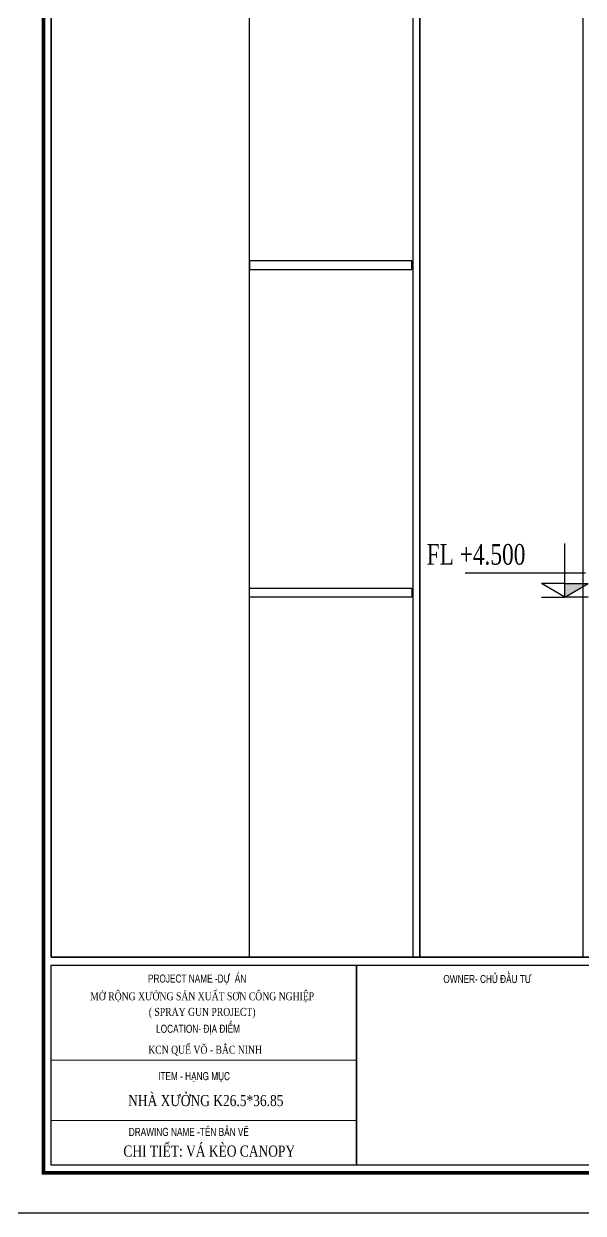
# Model space of a CAD drawing. Header units: inches. Extents: x 315041 to 662841, y -45540 to -35018.
# Drawn here: x 333179.6 to 333305.3, y -37638.9 to -37371.4 of the extents above; entities that cross this region are included whole.
import ezdxf
from ezdxf.enums import TextEntityAlignment as Align

# ---------------------------------------------------------------- set-up
doc = ezdxf.new("R2010")
doc.units = ezdxf.units.IN
doc.header["$MEASUREMENT"] = 0
for name, color, linetype in [('2', 2, 'Continuous'), ('250', 250, 'Continuous'), ('3', 3, 'Continuous'), ('7', 7, 'Continuous'), ('8', 8, 'Continuous'), ('BAO KHUNG', 31, 'Continuous')]:
    doc.layers.add(name, color=color, linetype=linetype)
doc.layers.add('Cover text', color=7, linetype='Continuous', true_color=0x52370f)
doc.layers.add('S-Hatch', color=8, linetype='Continuous', lineweight=9)
doc.styles.add('ST3', font='times.ttf', dxfattribs={"width": 0.8})
doc.styles.get("Standard").update_dxf_attribs({"font": 'VHARIALN.TTF'})
doc.styles.add('vntimeh.shx', font='vntimeh.shx', dxfattribs={"width": 0.8, "bigfont": 'bigfont.shx'})

# ---------------------------------------------------------------- blocks, each defined once
blk = doc.blocks.new('A$C75D82031')
at = {"layer": '2', "color": 157, "linetype": 'Continuous'}
blk.add_lwpolyline([(0, 420), (594, 420), (594, 0), (0, 0)], close=True, dxfattribs=at)
at = {"layer": '7', "color": 147, "linetype": 'Continuous'}
blk.add_lwpolyline([(12.33, 57.61), (581.67, 57.61), (581.67, 409.19), (12.33, 409.19)], close=True, dxfattribs=at)
at = {"layer": 'BAO KHUNG', "color": 167, "linetype": 'Continuous', "const_width": 0.871}
blk.add_lwpolyline([(10.59, 9.07), (583.41, 9.07), (583.41, 410.93), (10.59, 410.93)], close=True, dxfattribs=at)
at = {"layer": 'BAO KHUNG', "color": 7}
for points in [[(12.33, 55.81), (80.92, 55.81), (80.92, 10.81), (12.33, 10.81)], [(80.92, 55.81), (144.95, 55.81), (144.95, 10.81), (80.92, 10.81)]]:
    blk.add_lwpolyline(points, close=True, dxfattribs=at)
at = {"layer": 'S-Hatch'}
for p, q in [((12.33, 34.43), (80.92, 34.43)), ((80.92, 20.88), (12.33, 20.88))]:
    blk.add_line(p, q, dxfattribs=at)
at = {"layer": 'BAO KHUNG', "color": 7, "linetype": 'Continuous', "width": 0.9}
for s, p in [('PROJECT NAME -Dù  ÁN ', (45.37, 51.89)), ('LOCATION- §ÞA §IÓM', (45.32, 40.59))]:
    blk.add_text(s, height=1.8, dxfattribs=at).set_placement(p, align=Align.CENTER)
for s, p in [(' OWNER- CHñ §ÇU T¦', (99.94, 51.79)), ('ITEM - H¹NG MôC', (36.35, 29.93)), ('DRAWING NAME -T£N B¶N VÏ', (29.76, 17.39))]:
    blk.add_text(s, height=1.8, dxfattribs=at).set_placement(p)
at = {"layer": 'Cover text', "linetype": 'Continuous', "style": 'ST3', "width": 0.8}
for s, p in [('MỞ RỘNG XƯỞNG SẢN XUẤT SƠN CÔNG NGHIỆP', (46.25, 47.9)), ('( SPRAY GUN PROJECT)', (46.25, 44.39)), (' KCN QUẾ VÕ - BẮC NINH', (46.64, 35.87))]:
    blk.add_text(s, height=1.8, dxfattribs=at).set_placement(p, align=Align.CENTER)
blk = doc.blocks.new('cos')
at = {"color": 8}
for p, q in [((0, 0), (0, 7.82)), ((-3, 3.49), (14.52, 3.49)), ((0, 1.99), (-3.39, 1.99)), ((0, 0), (-3.39, 1.99)), ((0, 1.99), (3.39, 1.99)), ((0, 0), (3.39, 1.99))]:
    blk.add_line(p, q, dxfattribs=at)
at = {"color": 4}
for p in [(-3.39, 0), (3.39, 0)]:
    blk.add_line(p, (0, 0), dxfattribs=at)
at = {"color": 8}
blk.add_solid([(0, 0), (-3.39, 1.99), (0, 1.99)], dxfattribs=at)
at = {"layer": '3', "color": 3, "style": 'vntimeh.shx', "width": 0.75}
blk.add_attdef('DSD', (1.32, 4.73), '', height=3, dxfattribs=at)

msp = doc.modelspace()

# ---------------------------------------------------------------- linework, layer by layer
at = {"color": 8}
for points in [[(333185.7734, -37229.7343), (333470.4423, -37229.7343), (333470.4423, -37581.3141), (333185.7734, -37581.3141)], [(333267.079, -37229.7343), (333268.579, -37229.7343), (333268.579, -37581.3141), (333267.079, -37581.3141)]]:
    msp.add_lwpolyline(points, close=True, dxfattribs=at)
at = {"layer": '8'}
for p, q in [((333230.329, -37581.3141), (333230.329, -37229.7343)), ((333267.079, -37581.3141), (333267.079, -37229.7343)), ((333268.579, -37581.3141), (333268.579, -37229.7343)), ((333305.329, -37581.3141), (333305.329, -37229.7343))]:
    msp.add_line(p, q, dxfattribs=at)
for points in [[(333230.329, -37426.6537), (333266.829, -37426.6537), (333266.829, -37424.6537), (333230.329, -37424.6537)], [(333230.329, -37498.3384), (333266.829, -37498.3384), (333266.829, -37500.3384), (333230.329, -37500.3384)]]:
    msp.add_lwpolyline(points, close=True, dxfattribs=at)

# ---------------------------------------------------------------- block references
at = {"color": 1}
msp.add_blockref('A$C75D82031', (333173.4423, -37638.9242), dxfattribs=at)
at = {"layer": '250'}
ref = msp.add_blockref('cos', (333301.2286, -37500.3384), dxfattribs=dict(at, xscale=-1.544952392578125, yscale=1.544952392578125, zscale=1.544952392578125))
ref.add_attrib('DSD', ' FL +4.500', (333268.8167, -37493.0327), dxfattribs={"layer": '3', "color": 3, "height": 4.63486, "style": 'vntimeh.shx', "width": 0.75})

# ---------------------------------------------------------------- texts
at = {"color": 3, "linetype": 'Continuous', "style": 'ST3', "width": 0.8}
for s, p in [('NHÀ XƯỞNG K26.5*36.85', (333203.0634, -37614.8329)), ('CHI TIẾT: VÁ KÈO CANOPY', (333201.9864, -37626.2016))]:
    msp.add_text(s, height=2.5, dxfattribs=at).set_placement(p)

doc.saveas('drawing.dxf')
